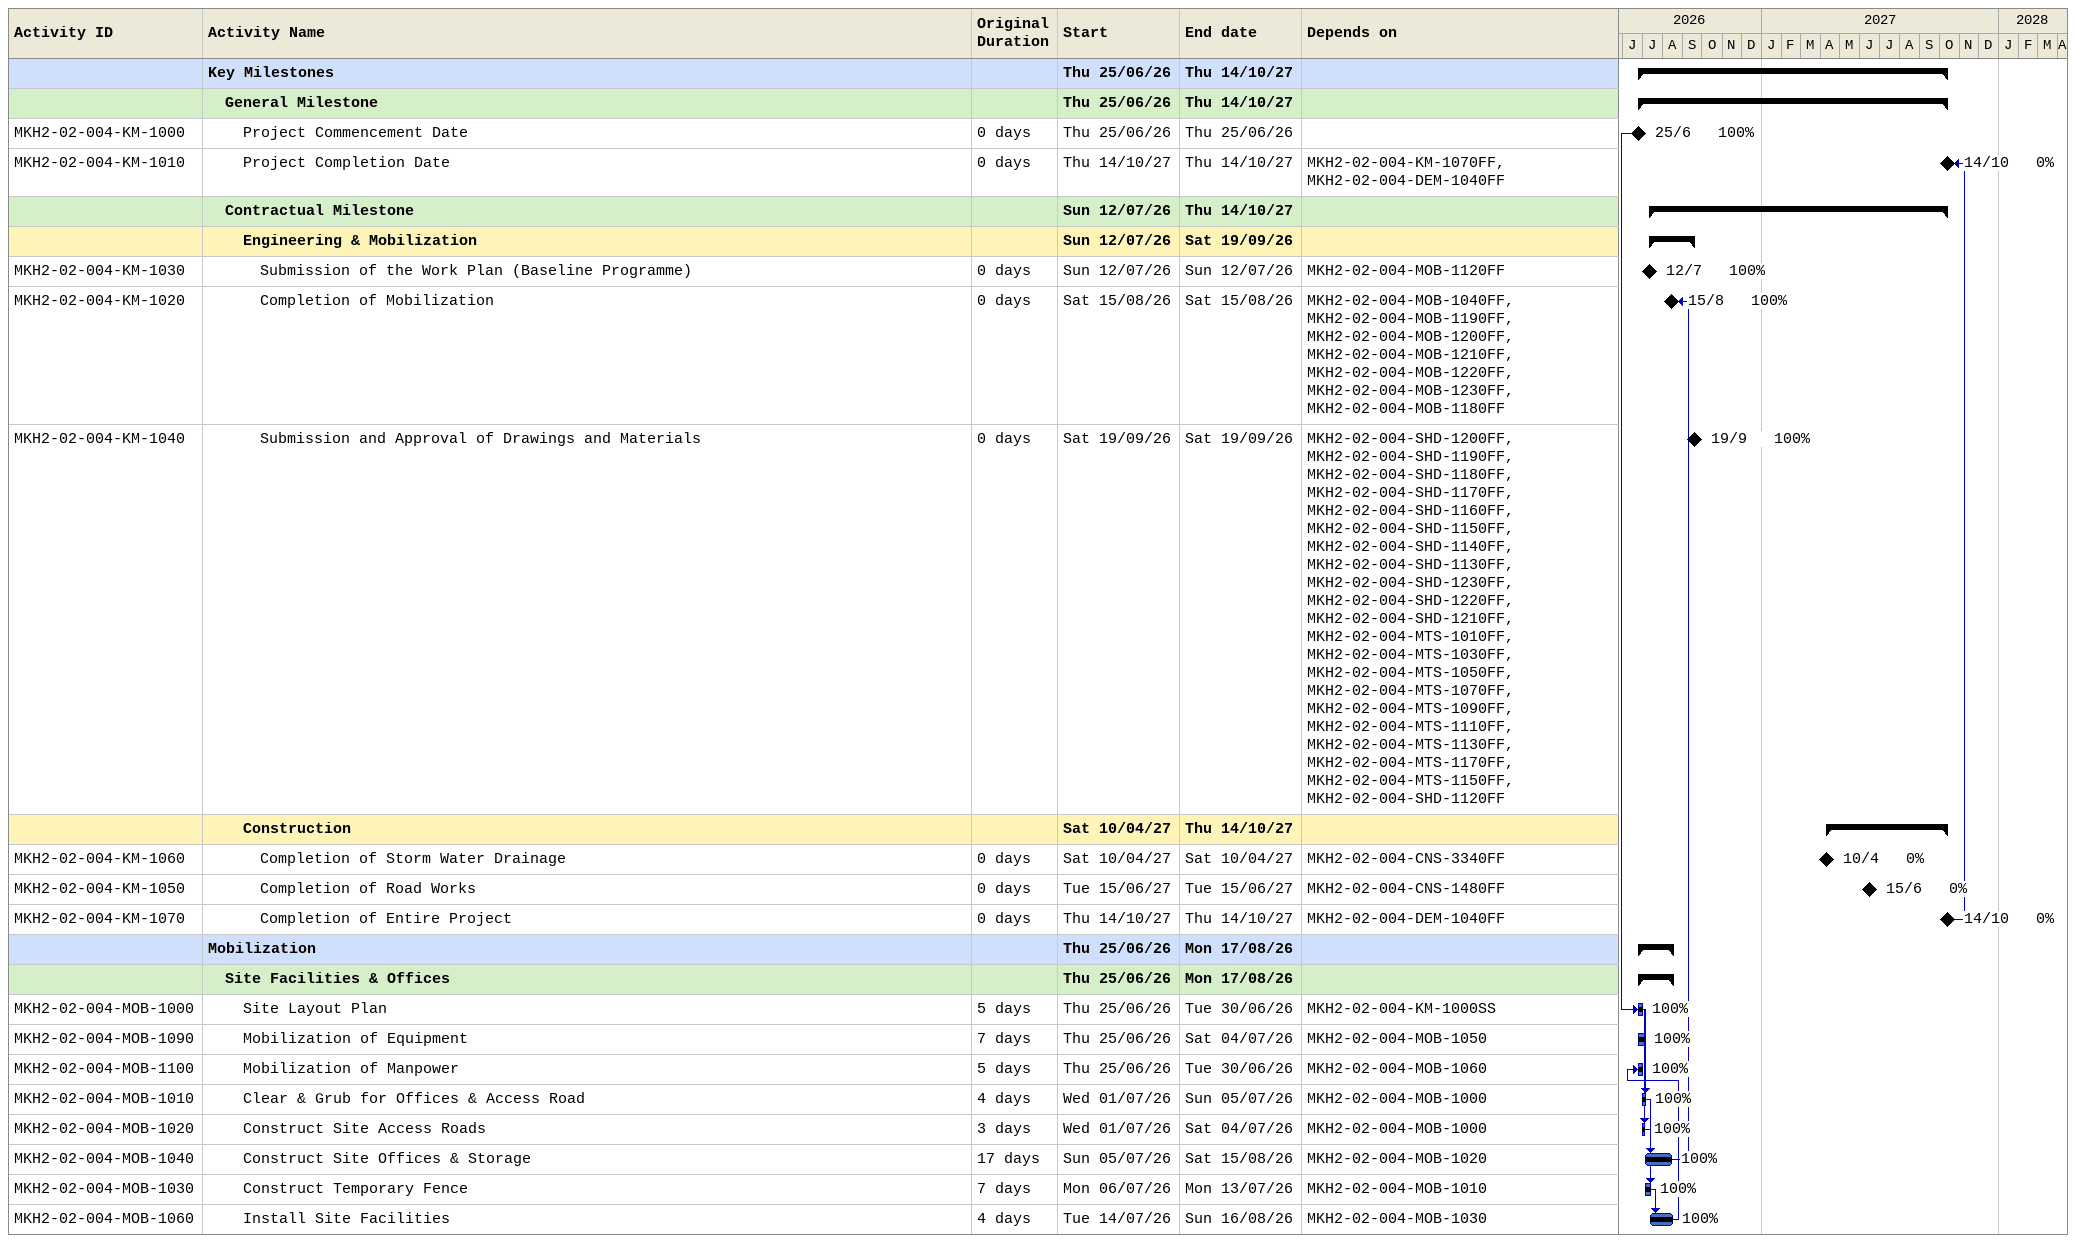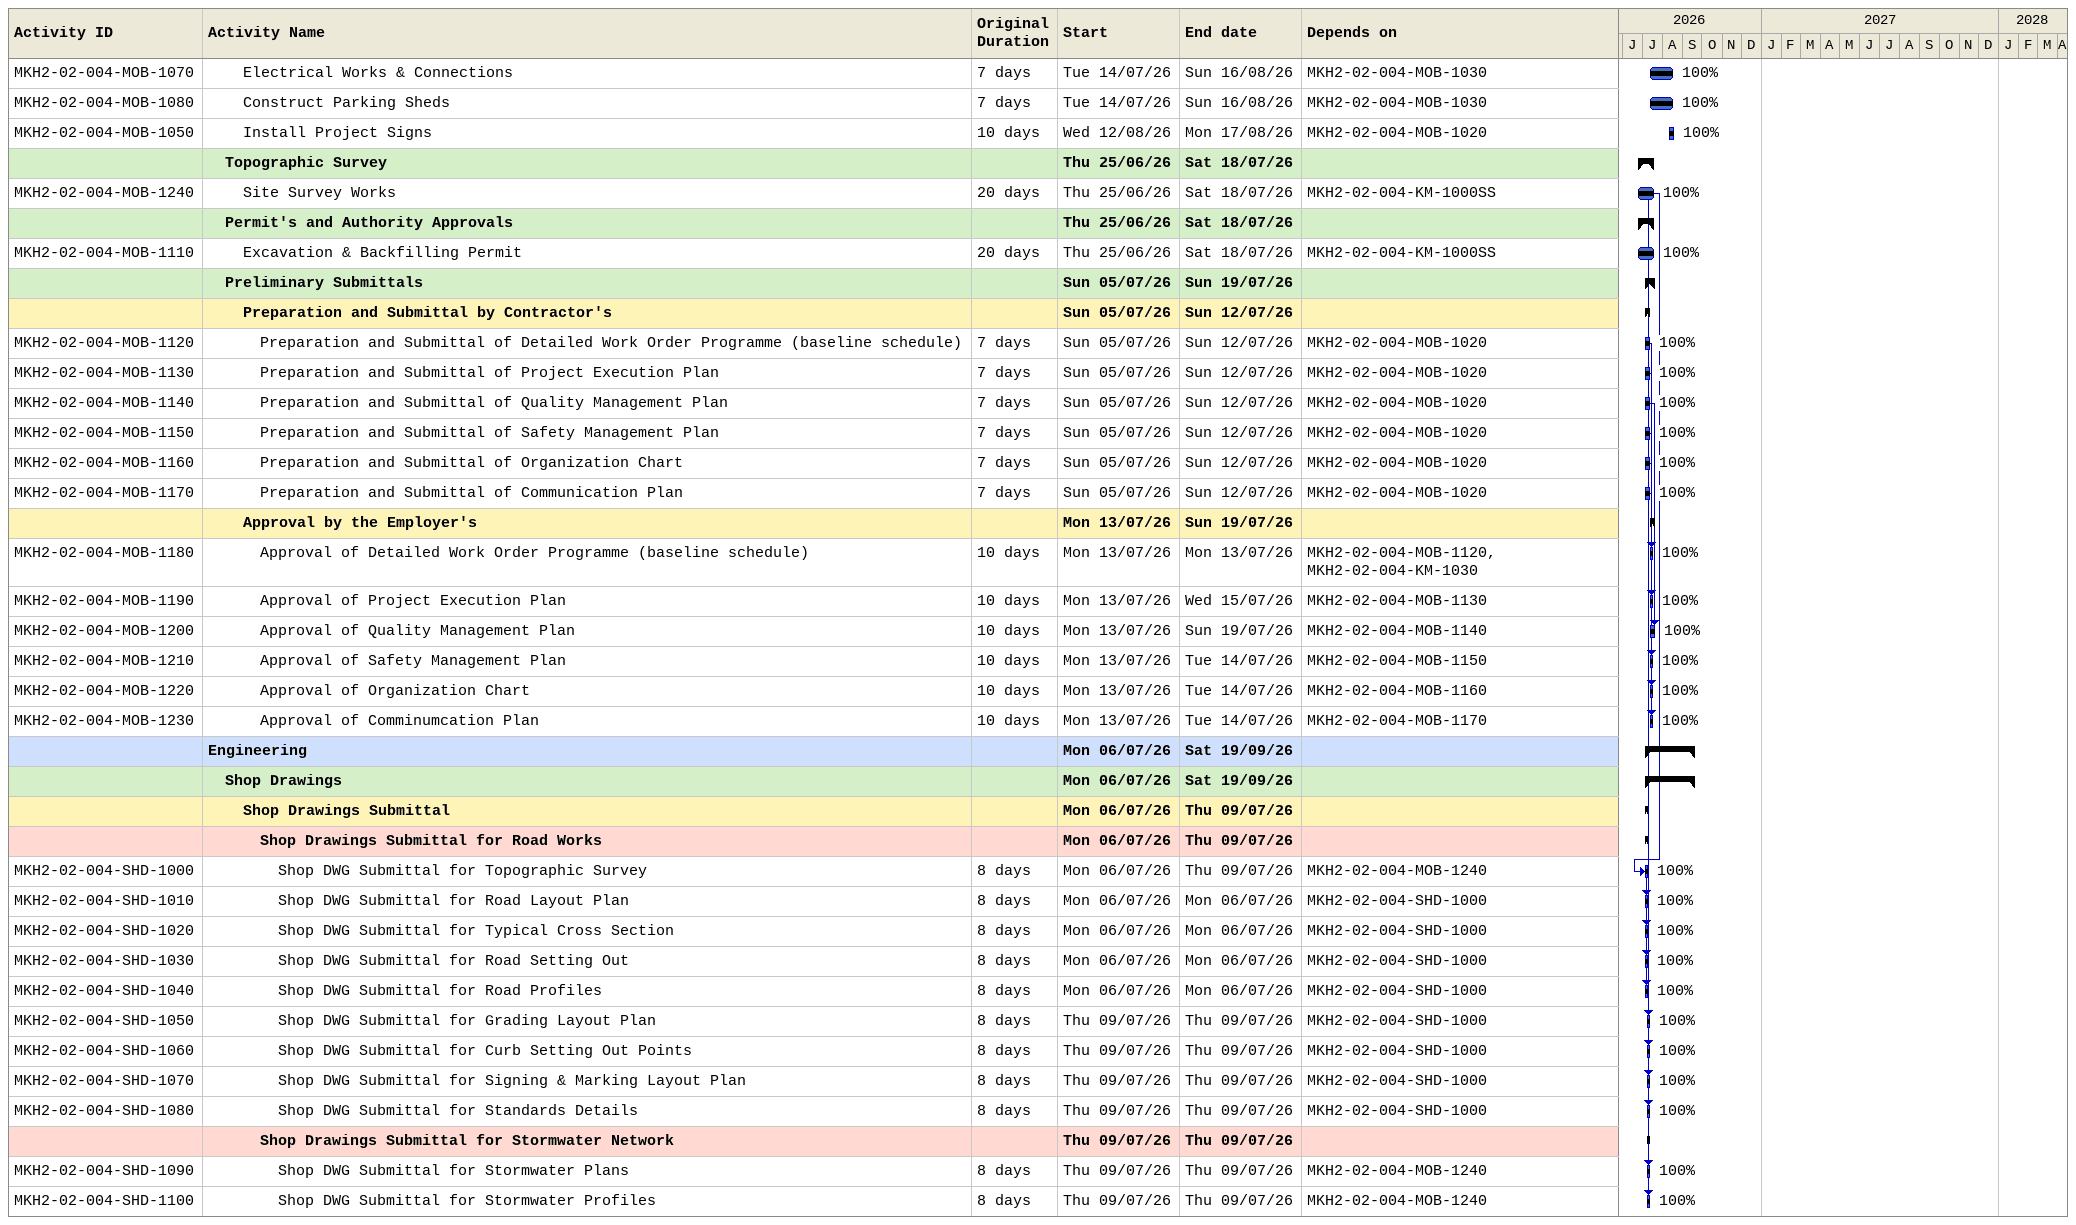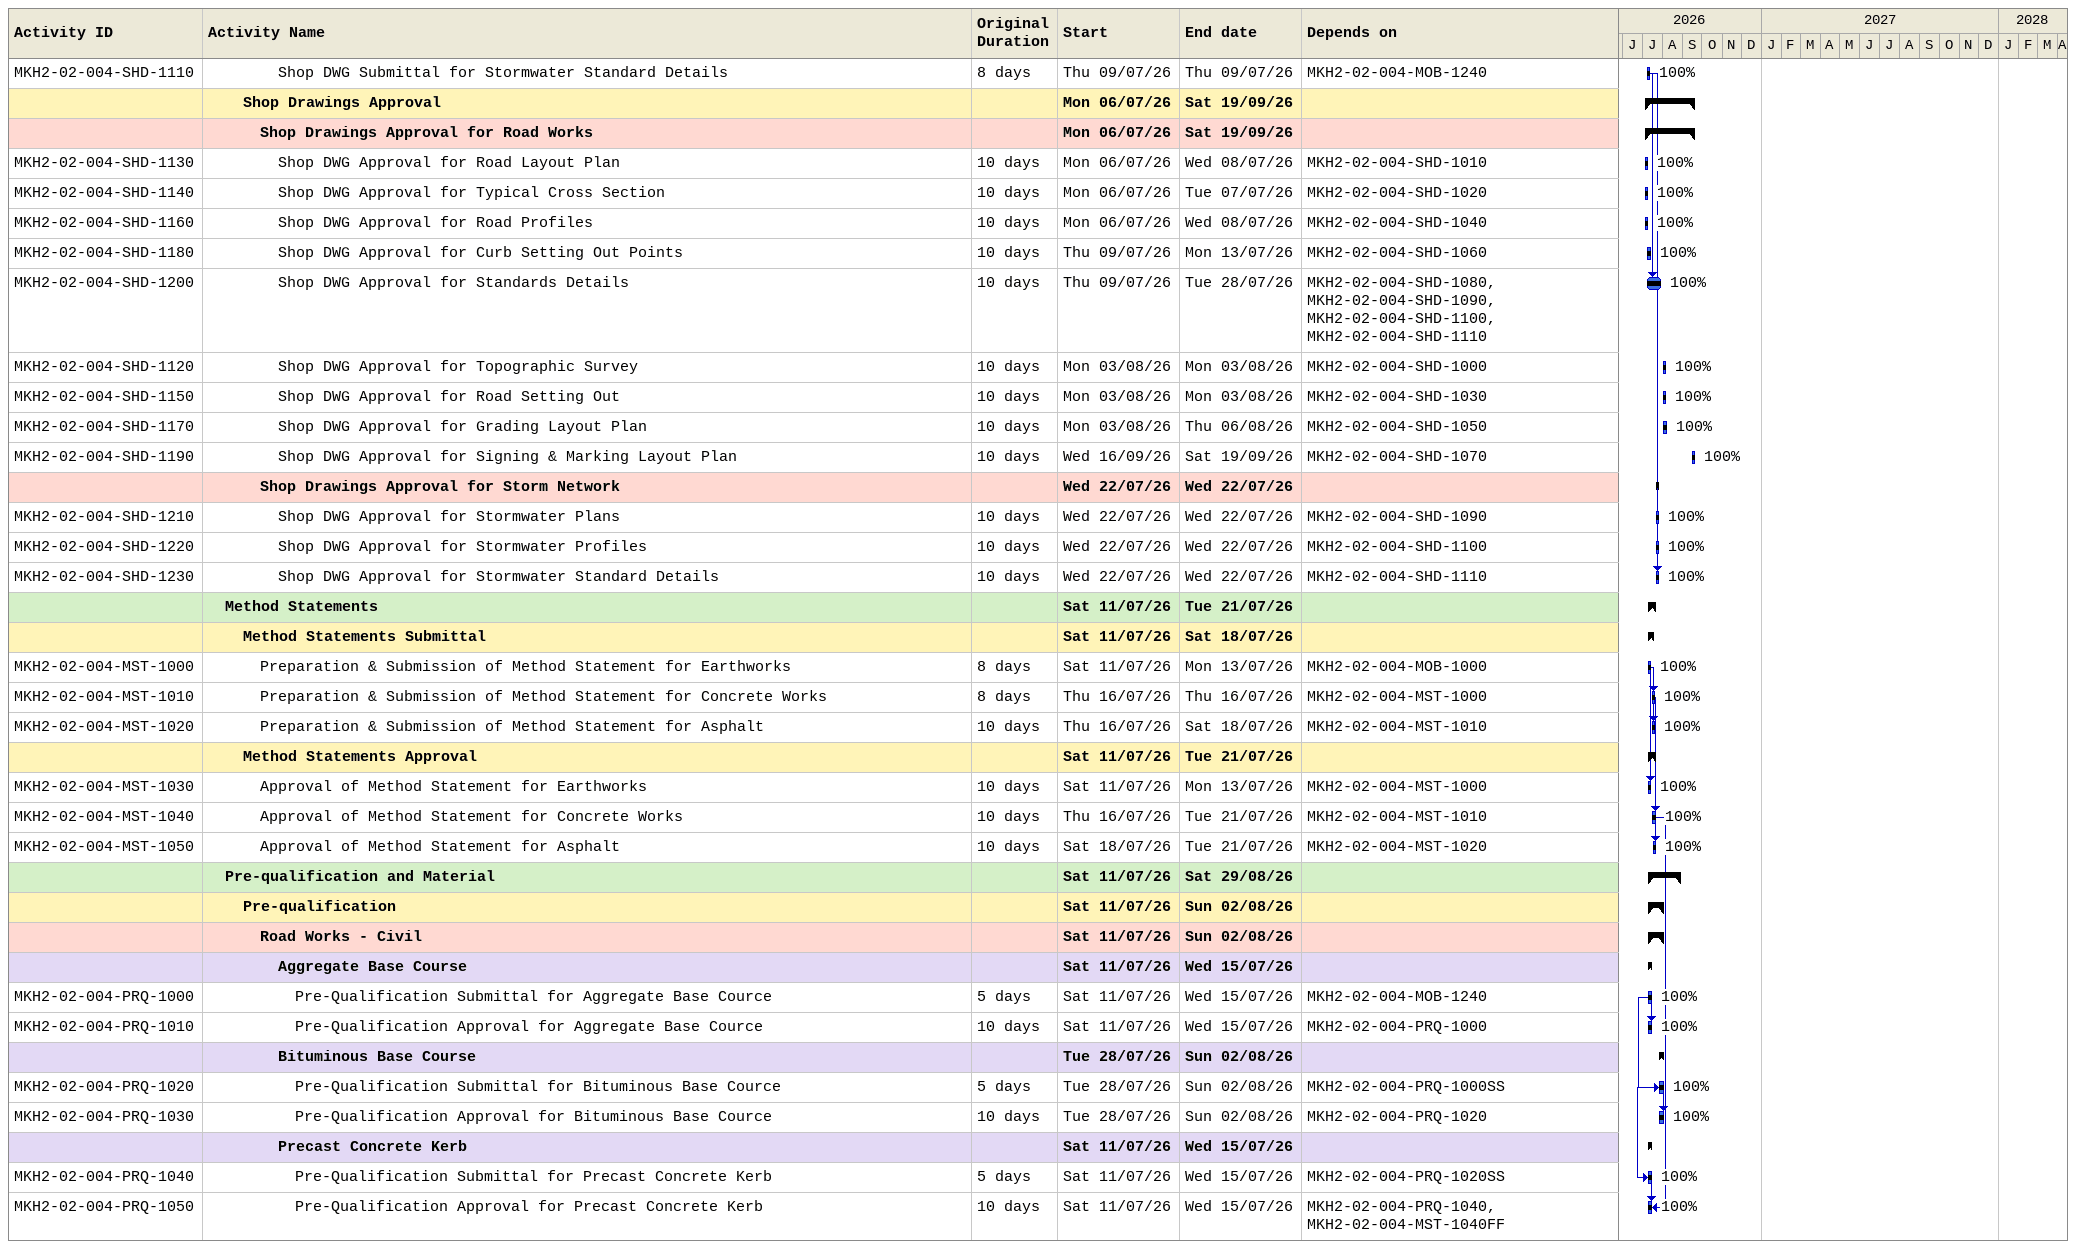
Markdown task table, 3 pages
| ID | Level | Task | Original duration | Start | Finish | Predecessors | % complete |
|---|---|---|---|---|---|---|---|
|  | 1 | **Key Milestones** |  | 2026-06-25 | 2027-10-14 |  |  |
|  | 2 | **General Milestone** |  | 2026-06-25 | 2027-10-14 |  |  |
| MKH2-02-004-KM-1000 | 3 | Project Commencement Date | 0d | 2026-06-25 | 2026-06-25 |  | 100 |
| MKH2-02-004-KM-1010 | 3 | Project Completion Date | 0d | 2027-10-14 | 2027-10-14 | MKH2-02-004-KM-1070FF, MKH2-02-004-DEM-1040FF | 0 |
|  | 2 | **Contractual Milestone** |  | 2026-07-12 | 2027-10-14 |  |  |
|  | 3 | **Engineering & Mobilization** |  | 2026-07-12 | 2026-09-19 |  |  |
| MKH2-02-004-KM-1030 | 4 | Submission of the Work Plan (Baseline Programme) | 0d | 2026-07-12 | 2026-07-12 | MKH2-02-004-MOB-1120FF | 100 |
| MKH2-02-004-KM-1020 | 4 | Completion of Mobilization | 0d | 2026-08-15 | 2026-08-15 | MKH2-02-004-MOB-1040FF, MKH2-02-004-MOB-1190FF, MKH2-02-004-MOB-1200FF, MKH2-02-004-MOB-1210FF, MKH2-02-004-MOB-1220FF, MKH2-02-004-MOB-1230FF, MKH2-02-004-MOB-1180FF | 100 |
| MKH2-02-004-KM-1040 | 4 | Submission and Approval of Drawings and Materials | 0d | 2026-09-19 | 2026-09-19 | MKH2-02-004-SHD-1200FF, MKH2-02-004-SHD-1190FF, MKH2-02-004-SHD-1180FF, MKH2-02-004-SHD-1170FF, MKH2-02-004-SHD-1160FF, MKH2-02-004-SHD-1150FF, MKH2-02-004-SHD-1140FF, MKH2-02-004-SHD-1130FF, MKH2-02-004-SHD-1230FF, MKH2-02-004-SHD-1220FF, MKH2-02-004-SHD-1210FF, MKH2-02-004-MTS-1010FF, MKH2-02-004-MTS-1030FF, MKH2-02-004-MTS-1050FF, MKH2-02-004-MTS-1070FF, MKH2-02-004-MTS-1090FF, MKH2-02-004-MTS-1110FF, MKH2-02-004-MTS-1130FF, MKH2-02-004-MTS-1170FF, MKH2-02-004-MTS-1150FF, MKH2-02-004-SHD-1120FF | 100 |
|  | 3 | **Construction** |  | 2027-04-10 | 2027-10-14 |  |  |
| MKH2-02-004-KM-1060 | 4 | Completion of Storm Water Drainage | 0d | 2027-04-10 | 2027-04-10 | MKH2-02-004-CNS-3340FF | 0 |
| MKH2-02-004-KM-1050 | 4 | Completion of Road Works | 0d | 2027-06-15 | 2027-06-15 | MKH2-02-004-CNS-1480FF | 0 |
| MKH2-02-004-KM-1070 | 4 | Completion of Entire Project | 0d | 2027-10-14 | 2027-10-14 | MKH2-02-004-DEM-1040FF | 0 |
|  | 1 | **Mobilization** |  | 2026-06-25 | 2026-08-17 |  |  |
|  | 2 | **Site Facilities & Offices** |  | 2026-06-25 | 2026-08-17 |  |  |
| MKH2-02-004-MOB-1000 | 3 | Site Layout Plan | 5d | 2026-06-25 | 2026-06-30 | MKH2-02-004-KM-1000SS | 100 |
| MKH2-02-004-MOB-1090 | 3 | Mobilization of Equipment | 7d | 2026-06-25 | 2026-07-04 | MKH2-02-004-MOB-1050 | 100 |
| MKH2-02-004-MOB-1100 | 3 | Mobilization of Manpower | 5d | 2026-06-25 | 2026-06-30 | MKH2-02-004-MOB-1060 | 100 |
| MKH2-02-004-MOB-1010 | 3 | Clear & Grub for Offices & Access Road | 4d | 2026-07-01 | 2026-07-05 | MKH2-02-004-MOB-1000 | 100 |
| MKH2-02-004-MOB-1020 | 3 | Construct Site Access Roads | 3d | 2026-07-01 | 2026-07-04 | MKH2-02-004-MOB-1000 | 100 |
| MKH2-02-004-MOB-1040 | 3 | Construct Site Offices & Storage | 17d | 2026-07-05 | 2026-08-15 | MKH2-02-004-MOB-1020 | 100 |
| MKH2-02-004-MOB-1030 | 3 | Construct Temporary Fence | 7d | 2026-07-06 | 2026-07-13 | MKH2-02-004-MOB-1010 | 100 |
| MKH2-02-004-MOB-1060 | 3 | Install Site Facilities | 4d | 2026-07-14 | 2026-08-16 | MKH2-02-004-MOB-1030 | 100 |
| MKH2-02-004-MOB-1070 | 3 | Electrical Works & Connections | 7d | 2026-07-14 | 2026-08-16 | MKH2-02-004-MOB-1030 | 100 |
| MKH2-02-004-MOB-1080 | 3 | Construct Parking Sheds | 7d | 2026-07-14 | 2026-08-16 | MKH2-02-004-MOB-1030 | 100 |
| MKH2-02-004-MOB-1050 | 3 | Install Project Signs | 10d | 2026-08-12 | 2026-08-17 | MKH2-02-004-MOB-1020 | 100 |
|  | 2 | **Topographic Survey** |  | 2026-06-25 | 2026-07-18 |  |  |
| MKH2-02-004-MOB-1240 | 3 | Site Survey Works | 20d | 2026-06-25 | 2026-07-18 | MKH2-02-004-KM-1000SS | 100 |
|  | 2 | **Permit's and Authority Approvals** |  | 2026-06-25 | 2026-07-18 |  |  |
| MKH2-02-004-MOB-1110 | 3 | Excavation & Backfilling Permit | 20d | 2026-06-25 | 2026-07-18 | MKH2-02-004-KM-1000SS | 100 |
|  | 2 | **Preliminary Submittals** |  | 2026-07-05 | 2026-07-19 |  |  |
|  | 3 | **Preparation and Submittal by Contractor's** |  | 2026-07-05 | 2026-07-12 |  |  |
| MKH2-02-004-MOB-1120 | 4 | Preparation and Submittal of Detailed Work Order Programme (baseline schedule) | 7d | 2026-07-05 | 2026-07-12 | MKH2-02-004-MOB-1020 | 100 |
| MKH2-02-004-MOB-1130 | 4 | Preparation and Submittal of Project Execution Plan | 7d | 2026-07-05 | 2026-07-12 | MKH2-02-004-MOB-1020 | 100 |
| MKH2-02-004-MOB-1140 | 4 | Preparation and Submittal of Quality Management Plan | 7d | 2026-07-05 | 2026-07-12 | MKH2-02-004-MOB-1020 | 100 |
| MKH2-02-004-MOB-1150 | 4 | Preparation and Submittal of Safety Management Plan | 7d | 2026-07-05 | 2026-07-12 | MKH2-02-004-MOB-1020 | 100 |
| MKH2-02-004-MOB-1160 | 4 | Preparation and Submittal of Organization Chart | 7d | 2026-07-05 | 2026-07-12 | MKH2-02-004-MOB-1020 | 100 |
| MKH2-02-004-MOB-1170 | 4 | Preparation and Submittal of Communication Plan | 7d | 2026-07-05 | 2026-07-12 | MKH2-02-004-MOB-1020 | 100 |
|  | 3 | **Approval by the Employer's** |  | 2026-07-13 | 2026-07-19 |  |  |
| MKH2-02-004-MOB-1180 | 4 | Approval of Detailed Work Order Programme (baseline schedule) | 10d | 2026-07-13 | 2026-07-13 | MKH2-02-004-MOB-1120, MKH2-02-004-KM-1030 | 100 |
| MKH2-02-004-MOB-1190 | 4 | Approval of Project Execution Plan | 10d | 2026-07-13 | 2026-07-15 | MKH2-02-004-MOB-1130 | 100 |
| MKH2-02-004-MOB-1200 | 4 | Approval of Quality Management Plan | 10d | 2026-07-13 | 2026-07-19 | MKH2-02-004-MOB-1140 | 100 |
| MKH2-02-004-MOB-1210 | 4 | Approval of Safety Management Plan | 10d | 2026-07-13 | 2026-07-14 | MKH2-02-004-MOB-1150 | 100 |
| MKH2-02-004-MOB-1220 | 4 | Approval of Organization Chart | 10d | 2026-07-13 | 2026-07-14 | MKH2-02-004-MOB-1160 | 100 |
| MKH2-02-004-MOB-1230 | 4 | Approval of Comminumcation Plan | 10d | 2026-07-13 | 2026-07-14 | MKH2-02-004-MOB-1170 | 100 |
|  | 1 | **Engineering** |  | 2026-07-06 | 2026-09-19 |  |  |
|  | 2 | **Shop Drawings** |  | 2026-07-06 | 2026-09-19 |  |  |
|  | 3 | **Shop Drawings Submittal** |  | 2026-07-06 | 2026-07-09 |  |  |
|  | 4 | **Shop Drawings Submittal for Road Works** |  | 2026-07-06 | 2026-07-09 |  |  |
| MKH2-02-004-SHD-1000 | 5 | Shop DWG Submittal for Topographic Survey | 8d | 2026-07-06 | 2026-07-09 | MKH2-02-004-MOB-1240 | 100 |
| MKH2-02-004-SHD-1010 | 5 | Shop DWG Submittal for Road Layout Plan | 8d | 2026-07-06 | 2026-07-06 | MKH2-02-004-SHD-1000 | 100 |
| MKH2-02-004-SHD-1020 | 5 | Shop DWG Submittal for Typical Cross Section | 8d | 2026-07-06 | 2026-07-06 | MKH2-02-004-SHD-1000 | 100 |
| MKH2-02-004-SHD-1030 | 5 | Shop DWG Submittal for Road Setting Out | 8d | 2026-07-06 | 2026-07-06 | MKH2-02-004-SHD-1000 | 100 |
| MKH2-02-004-SHD-1040 | 5 | Shop DWG Submittal for Road Profiles | 8d | 2026-07-06 | 2026-07-06 | MKH2-02-004-SHD-1000 | 100 |
| MKH2-02-004-SHD-1050 | 5 | Shop DWG Submittal for Grading Layout Plan | 8d | 2026-07-09 | 2026-07-09 | MKH2-02-004-SHD-1000 | 100 |
| MKH2-02-004-SHD-1060 | 5 | Shop DWG Submittal for Curb Setting Out Points | 8d | 2026-07-09 | 2026-07-09 | MKH2-02-004-SHD-1000 | 100 |
| MKH2-02-004-SHD-1070 | 5 | Shop DWG Submittal for Signing & Marking Layout Plan | 8d | 2026-07-09 | 2026-07-09 | MKH2-02-004-SHD-1000 | 100 |
| MKH2-02-004-SHD-1080 | 5 | Shop DWG Submittal for Standards Details | 8d | 2026-07-09 | 2026-07-09 | MKH2-02-004-SHD-1000 | 100 |
|  | 4 | **Shop Drawings Submittal for Stormwater Network** |  | 2026-07-09 | 2026-07-09 |  |  |
| MKH2-02-004-SHD-1090 | 5 | Shop DWG Submittal for Stormwater Plans | 8d | 2026-07-09 | 2026-07-09 | MKH2-02-004-MOB-1240 | 100 |
| MKH2-02-004-SHD-1100 | 5 | Shop DWG Submittal for Stormwater Profiles | 8d | 2026-07-09 | 2026-07-09 | MKH2-02-004-MOB-1240 | 100 |
| MKH2-02-004-SHD-1110 | 5 | Shop DWG Submittal for Stormwater Standard Details | 8d | 2026-07-09 | 2026-07-09 | MKH2-02-004-MOB-1240 | 100 |
|  | 3 | **Shop Drawings Approval** |  | 2026-07-06 | 2026-09-19 |  |  |
|  | 4 | **Shop Drawings Approval for Road Works** |  | 2026-07-06 | 2026-09-19 |  |  |
| MKH2-02-004-SHD-1130 | 5 | Shop DWG Approval for Road Layout Plan | 10d | 2026-07-06 | 2026-07-08 | MKH2-02-004-SHD-1010 | 100 |
| MKH2-02-004-SHD-1140 | 5 | Shop DWG Approval for Typical Cross Section | 10d | 2026-07-06 | 2026-07-07 | MKH2-02-004-SHD-1020 | 100 |
| MKH2-02-004-SHD-1160 | 5 | Shop DWG Approval for Road Profiles | 10d | 2026-07-06 | 2026-07-08 | MKH2-02-004-SHD-1040 | 100 |
| MKH2-02-004-SHD-1180 | 5 | Shop DWG Approval for Curb Setting Out Points | 10d | 2026-07-09 | 2026-07-13 | MKH2-02-004-SHD-1060 | 100 |
| MKH2-02-004-SHD-1200 | 5 | Shop DWG Approval for Standards Details | 10d | 2026-07-09 | 2026-07-28 | MKH2-02-004-SHD-1080, MKH2-02-004-SHD-1090, MKH2-02-004-SHD-1100, MKH2-02-004-SHD-1110 | 100 |
| MKH2-02-004-SHD-1120 | 5 | Shop DWG Approval for Topographic Survey | 10d | 2026-08-03 | 2026-08-03 | MKH2-02-004-SHD-1000 | 100 |
| MKH2-02-004-SHD-1150 | 5 | Shop DWG Approval for Road Setting Out | 10d | 2026-08-03 | 2026-08-03 | MKH2-02-004-SHD-1030 | 100 |
| MKH2-02-004-SHD-1170 | 5 | Shop DWG Approval for Grading Layout Plan | 10d | 2026-08-03 | 2026-08-06 | MKH2-02-004-SHD-1050 | 100 |
| MKH2-02-004-SHD-1190 | 5 | Shop DWG Approval for Signing & Marking Layout Plan | 10d | 2026-09-16 | 2026-09-19 | MKH2-02-004-SHD-1070 | 100 |
|  | 4 | **Shop Drawings Approval for Storm Network** |  | 2026-07-22 | 2026-07-22 |  |  |
| MKH2-02-004-SHD-1210 | 5 | Shop DWG Approval for Stormwater Plans | 10d | 2026-07-22 | 2026-07-22 | MKH2-02-004-SHD-1090 | 100 |
| MKH2-02-004-SHD-1220 | 5 | Shop DWG Approval for Stormwater Profiles | 10d | 2026-07-22 | 2026-07-22 | MKH2-02-004-SHD-1100 | 100 |
| MKH2-02-004-SHD-1230 | 5 | Shop DWG Approval for Stormwater Standard Details | 10d | 2026-07-22 | 2026-07-22 | MKH2-02-004-SHD-1110 | 100 |
|  | 2 | **Method Statements** |  | 2026-07-11 | 2026-07-21 |  |  |
|  | 3 | **Method Statements Submittal** |  | 2026-07-11 | 2026-07-18 |  |  |
| MKH2-02-004-MST-1000 | 4 | Preparation & Submission of Method Statement for Earthworks | 8d | 2026-07-11 | 2026-07-13 | MKH2-02-004-MOB-1000 | 100 |
| MKH2-02-004-MST-1010 | 4 | Preparation & Submission of Method Statement for Concrete Works | 8d | 2026-07-16 | 2026-07-16 | MKH2-02-004-MST-1000 | 100 |
| MKH2-02-004-MST-1020 | 4 | Preparation & Submission of Method Statement for Asphalt | 10d | 2026-07-16 | 2026-07-18 | MKH2-02-004-MST-1010 | 100 |
|  | 3 | **Method Statements Approval** |  | 2026-07-11 | 2026-07-21 |  |  |
| MKH2-02-004-MST-1030 | 4 | Approval of Method Statement for Earthworks | 10d | 2026-07-11 | 2026-07-13 | MKH2-02-004-MST-1000 | 100 |
| MKH2-02-004-MST-1040 | 4 | Approval of Method Statement for Concrete Works | 10d | 2026-07-16 | 2026-07-21 | MKH2-02-004-MST-1010 | 100 |
| MKH2-02-004-MST-1050 | 4 | Approval of Method Statement for Asphalt | 10d | 2026-07-18 | 2026-07-21 | MKH2-02-004-MST-1020 | 100 |
|  | 2 | **Pre-qualification and Material** |  | 2026-07-11 | 2026-08-29 |  |  |
|  | 3 | **Pre-qualification** |  | 2026-07-11 | 2026-08-02 |  |  |
|  | 4 | **Road Works - Civil** |  | 2026-07-11 | 2026-08-02 |  |  |
|  | 5 | **Aggregate Base Course** |  | 2026-07-11 | 2026-07-15 |  |  |
| MKH2-02-004-PRQ-1000 | 6 | Pre-Qualification Submittal for Aggregate Base Cource | 5d | 2026-07-11 | 2026-07-15 | MKH2-02-004-MOB-1240 | 100 |
| MKH2-02-004-PRQ-1010 | 6 | Pre-Qualification Approval for Aggregate Base Cource | 10d | 2026-07-11 | 2026-07-15 | MKH2-02-004-PRQ-1000 | 100 |
|  | 5 | **Bituminous Base Course** |  | 2026-07-28 | 2026-08-02 |  |  |
| MKH2-02-004-PRQ-1020 | 6 | Pre-Qualification Submittal for Bituminous Base Cource | 5d | 2026-07-28 | 2026-08-02 | MKH2-02-004-PRQ-1000SS | 100 |
| MKH2-02-004-PRQ-1030 | 6 | Pre-Qualification Approval for Bituminous Base Cource | 10d | 2026-07-28 | 2026-08-02 | MKH2-02-004-PRQ-1020 | 100 |
|  | 5 | **Precast Concrete Kerb** |  | 2026-07-11 | 2026-07-15 |  |  |
| MKH2-02-004-PRQ-1040 | 6 | Pre-Qualification Submittal for Precast Concrete Kerb | 5d | 2026-07-11 | 2026-07-15 | MKH2-02-004-PRQ-1020SS | 100 |
| MKH2-02-004-PRQ-1050 | 6 | Pre-Qualification Approval for Precast Concrete Kerb | 10d | 2026-07-11 | 2026-07-15 | MKH2-02-004-PRQ-1040, MKH2-02-004-MST-1040FF | 100 |
